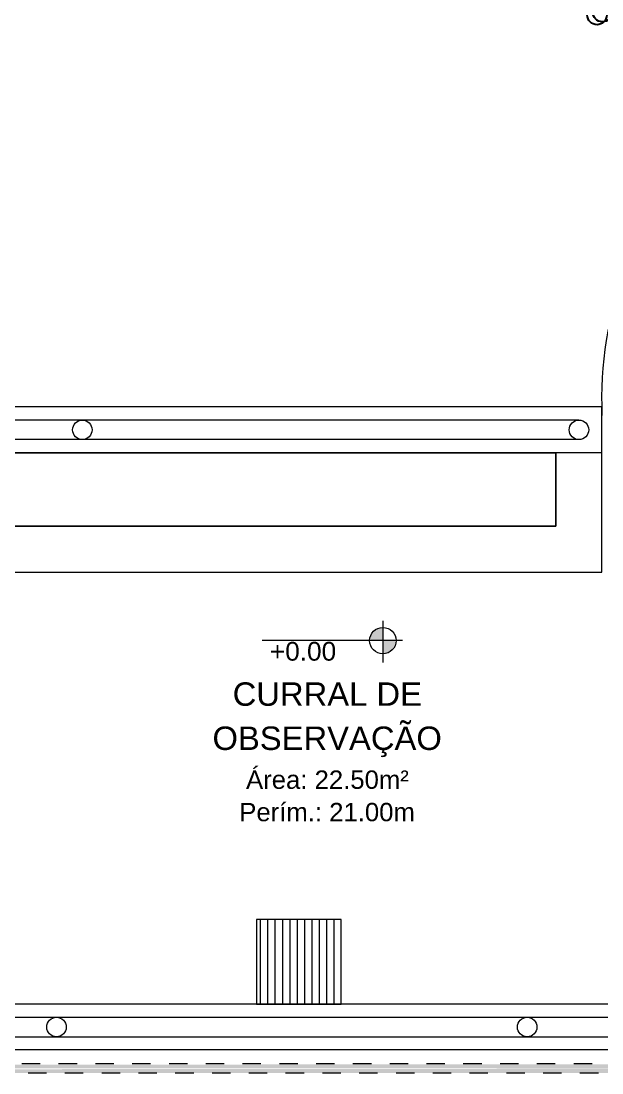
# Model space of a CAD drawing. Header units: metres. Extents: x 147 to 427, y -16 to 162.
# Drawn here: x 289.28 to 292.44, y 103.84 to 109.56 of the extents above; entities that cross this region are included whole.
import ezdxf

# ---------------------------------------------------------------- set-up
doc = ezdxf.new("R2010")
doc.units = ezdxf.units.M
doc.linetypes.add('Aligning Line', pattern=[0.012, 0.006, -0.006])
doc.layers.add('1053_ARQ_BASE_MATADOURO_2_dwg', color=7, linetype='Continuous', lineweight=5, true_color=0x767676)
doc.layers.add('1053_ARQ_BASE_MATADOURO_dwg', color=7, linetype='Continuous', lineweight=5, true_color=0x767676)
doc.layers.add('A-PISO', color=7, linetype='Continuous', lineweight=5)
doc.layers.add('P-PIPE', color=7, linetype='Continuous', lineweight=5)
doc.styles.add('Arial_2', font='arial.ttf', dxfattribs={"height": 0.1275})
doc.styles.add('Arial_3', font='arial.ttf', dxfattribs={"height": 0.1})
doc.styles.add('Arial_9', font='arial.ttf', dxfattribs={"height": 0.102})

# ---------------------------------------------------------------- blocks, each defined once
blk = doc.blocks.new('1053_ARQ_BASE_MATADOURO_dwg-3625622-TÉRREO 1_20 - Dependente 1')
at = {"color": 253, "lineweight": 5, "true_color": 0xaaaaaa, "flags": 128}
for points in [[(118.6431, 107.0202), (118.6431, 107.2142), (123.7931, 107.2142), (123.7931, 106.8142)], [(118.6431, 106.5642), (124.0431, 106.5642), (124.0431, 107.2142)], [(123.7931, 106.8142), (118.6431, 106.8142), (118.6431, 107.0079)]]:
    blk.add_lwpolyline(points, dxfattribs=at)
blk = doc.blocks.new('1053_ARQ_BASE_MATADOURO_2_dwg-3637054-TÉRREO 1_20 - Dependente 1')
at = {"layer": 'A-PISO', "true_color": 0xe2e2e2}
h = blk.add_hatch(color=254, dxfattribs=at)
h.paths.add_polyline_path([(122.8521, 73.0062), (122.8521, 73.0781), (122.8161, 73.0685), (122.7898, 73.0422), (122.7826, 73.0062), (122.8335, 73.0062)])
h.paths.add_polyline_path([(122.8521, 72.9344), (122.8969, 72.9501), (122.9221, 72.9903), (122.9168, 73.0062), (122.8521, 73.0062), (122.8521, 72.9362)])
at = {"layer": 'A-PISO', "color": 253, "true_color": 0xaaaaaa}
for p, q in [((122.8521, 73.1137), (122.8521, 72.8865)), ((122.9585, 73.0062), (122.1956, 73.0062)), ((122.1855, 71.4882), (122.1855, 71.0282)), ((122.2255, 71.4882), (122.2255, 71.0282)), ((122.2655, 71.4882), (122.2655, 71.0282)), ((122.3055, 71.4882), (122.3055, 71.0282)), ((122.3455, 71.4882), (122.3455, 71.0282)), ((122.3855, 71.4882), (122.3855, 71.0282)), ((122.4255, 71.4882), (122.4255, 71.0282)), ((122.4655, 71.4882), (122.4655, 71.0282)), ((122.5055, 71.4882), (122.5055, 71.0282)), ((122.5455, 71.4882), (122.5455, 71.0282)), ((122.5855, 71.4882), (122.5855, 71.0282)), ((118.5181, 70.9562), (126.1431, 70.9562)), ((118.5181, 70.8502), (126.1431, 70.8502))]:
    blk.add_line(p, q, dxfattribs=at)
at = {"layer": 'A-PISO', "color": 253, "true_color": 0xaaaaaa, "flags": 128}
for points in [[(124.0431, 74.0282), (124.0431, 74.2782), (118.3931, 74.2782)], [(123.9181, 74.2062), (118.5181, 74.2062), (113.4431, 74.2062)], [(123.9181, 74.1002), (118.5181, 74.1002), (113.4431, 74.1002)], [(126.1431, 70.7782), (118.3931, 70.7782), (118.3931, 74.0282)], [(118.6431, 73.6282), (123.7931, 73.6282), (123.7931, 74.0282)], [(118.6431, 73.3782), (124.0431, 73.3782), (124.0431, 74.0282), (118.6431, 74.0282)], [(126.1431, 74.0282), (126.1431, 71.0282), (118.6431, 71.0282), (118.6431, 73.8219)]]:
    blk.add_lwpolyline(points, dxfattribs=at)
blk.add_lwpolyline([(122.1655, 71.4882), (122.1655, 71.0282), (122.6255, 71.0282), (122.6255, 71.4882)], close=True, dxfattribs=at)
at = {"layer": 'A-PISO', "color": 253, "lineweight": 25, "true_color": 0xaaaaaa}
for centre in [(124.0163, 76.4112), (124.0458, 76.4268)]:
    blk.add_circle(centre, 0.053, dxfattribs=at)
at = {"layer": 'A-PISO', "color": 253, "true_color": 0xaaaaaa}
for centre, radius in [((121.2181, 74.1532), 0.053), ((123.9181, 74.1532), 0.053), ((122.8521, 73.0062), 0.0719), ((121.0775, 70.9031), 0.053), ((123.6368, 70.9031), 0.053)]:
    blk.add_circle(centre, radius, dxfattribs=at)
blk.add_arc((126.0916, 74.3184), 2.0503, 91.2427, 182.4237, dxfattribs=at)
at = {"layer": 'A-PISO', "attachment_point": 1, "line_spacing_factor": 0.941778}
for s, insert, char_height, width, style in [('+0.00', (122.2377, 72.9991), 0.102, 0.430791, 'Arial_9'), ('CURRAL DE', (122.0353, 72.779), 0.1275, 1.226901, 'Arial_2'), ('OBSERVAÇÃO', (121.9257, 72.5386), 0.1275, 1.489139, 'Arial_2'), ('Área: 22.50m²', (122.1081, 72.2995), 0.1, 1.057761, 'Arial_3'), ('Perím.: 21.00m', (122.0712, 72.1231), 0.1, 1.141011, 'Arial_3')]:
    blk.add_mtext(s, dxfattribs=dict(at, insert=insert, char_height=char_height, width=width, style=style))

msp = doc.modelspace()

# ---------------------------------------------------------------- hatches: boundary and pattern name
at = {"layer": 'P-PIPE', "true_color": 0xc0c0c0}
for points in [[(295.1814, 103.8642), (295.1814, 103.8892), (286.7155, 103.8819), (286.7155, 103.8642), (294.8708, 103.8642)], [(293.5936, 103.8392), (295.1814, 103.8465), (295.1814, 103.8642), (286.7155, 103.8577), (286.7155, 103.8392), (291.039, 103.8392)]]:
    msp.add_hatch(color=9, dxfattribs=at).paths.add_polyline_path(points)

# ---------------------------------------------------------------- linework, layer by layer
at = {"layer": 'P-PIPE', "linetype": 'Aligning Line', "lineweight": 15}
for p, q in [((295.1814, 103.8892), (286.7155, 103.8892)), ((286.7155, 103.8392), (295.1814, 103.8392))]:
    msp.add_line(p, q, dxfattribs=at)

# ---------------------------------------------------------------- block references
at = {"layer": '1053_ARQ_BASE_MATADOURO_2_dwg', "color": 253, "true_color": 0xaaaaaa}
msp.add_blockref('1053_ARQ_BASE_MATADOURO_2_dwg-3637054-TÉRREO 1_20 - Dependente 1', (168.392, 33.186), dxfattribs=at)
at = {"layer": '1053_ARQ_BASE_MATADOURO_dwg', "color": 253, "true_color": 0xaaaaaa}
msp.add_blockref('1053_ARQ_BASE_MATADOURO_dwg-3625622-TÉRREO 1_20 - Dependente 1', (168.392, 0), dxfattribs=at)

doc.saveas('drawing.dxf')
